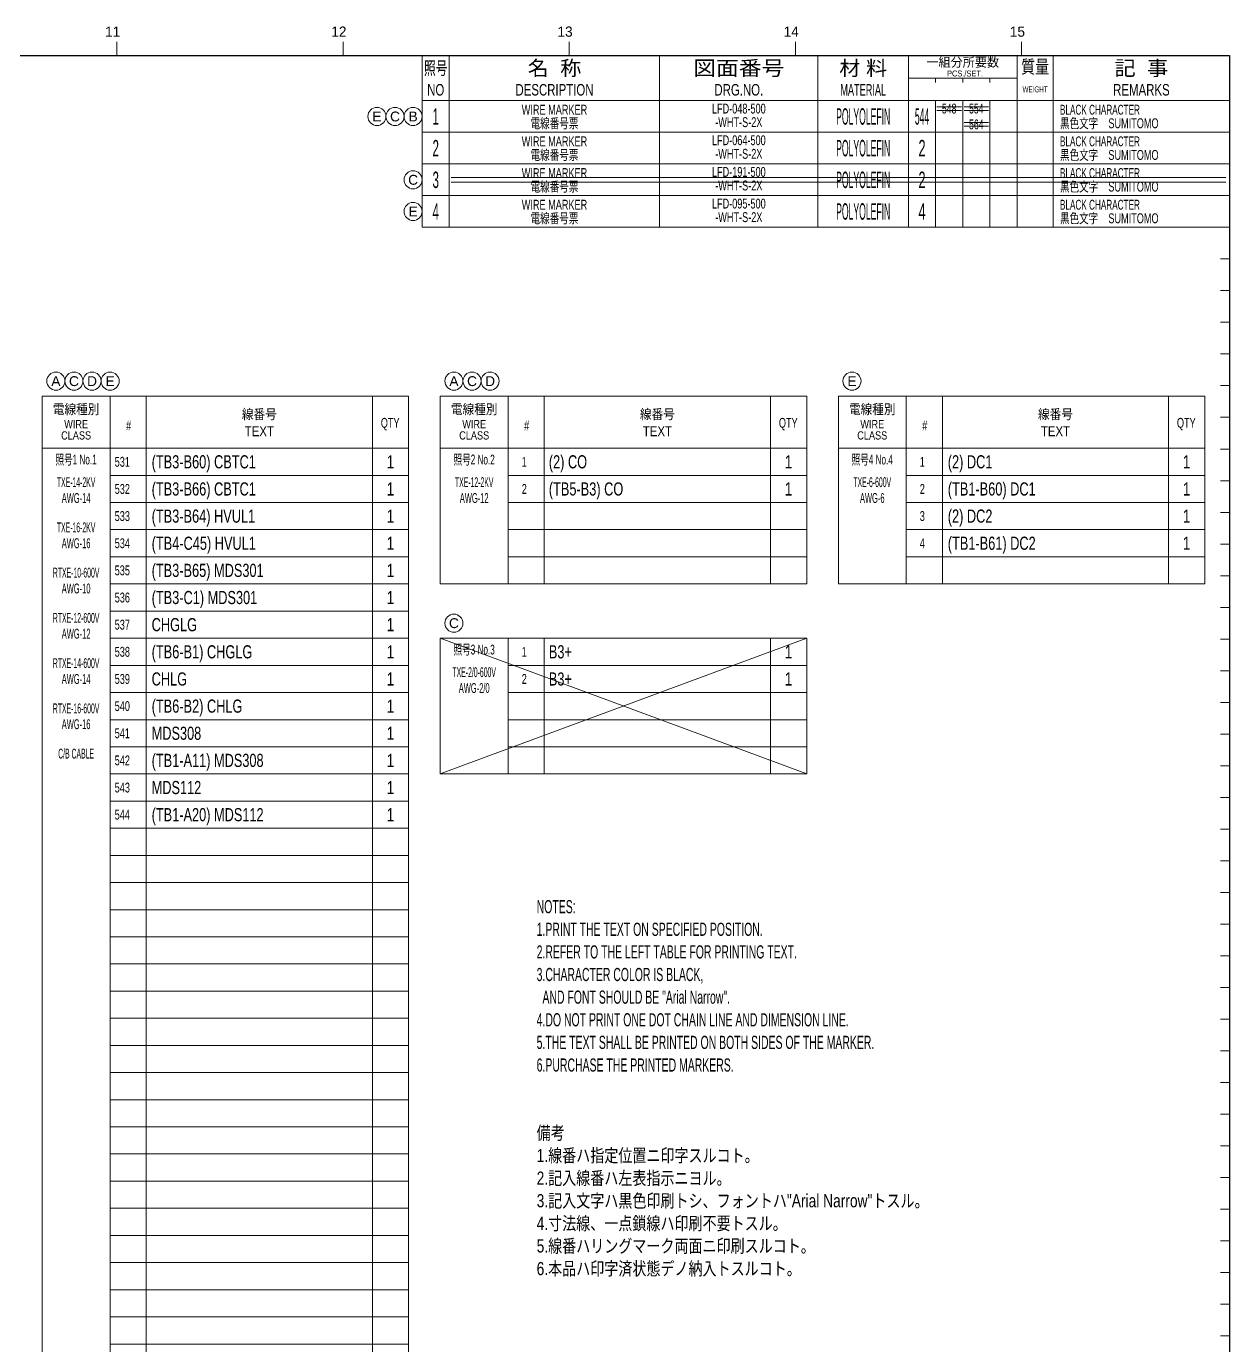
# Model space of a CAD drawing. Header units: millimetres. Extents: x 10 to 832, y 7 to 590.
# Drawn here: x 565.5 to 831.5, y 298.8 to 590.4 of the extents above; entities that cross this region are included whole.
import ezdxf
from ezdxf.enums import TextEntityAlignment as Align

# ---------------------------------------------------------------- set-up
doc = ezdxf.new("R2010")
doc.units = ezdxf.units.MM
for name, color, linetype in [('GR1_01', 7, 'Continuous'), ('GR1_02', 7, 'Continuous'), ('GR1_03', 7, 'Continuous'), ('QTY', 7, 'Continuous'), ('図面枠B6M', 7, 'Continuous'), ('表題、部品表_01', 7, 'Continuous'), ('表題、部品表_02', 7, 'Continuous'), ('表題、部品表_03', 7, 'Continuous'), ('訂正記号', 7, 'Continuous')]:
    doc.layers.add(name, color=color, linetype=linetype)
doc.styles.add('HG丸ｺﾞｼｯｸM-PRO', font='')
doc.styles.get('HG丸ｺﾞｼｯｸM-PRO').set_extended_font_data('HG丸ｺﾞｼｯｸM-PRO')

# ---------------------------------------------------------------- blocks, each defined once
blk = doc.blocks.new('BLKF023')
at = {"layer": '図面枠B6M', "color": 4, "linetype": 'Continuous', "lineweight": 13}
for p, q in [((585.5, 587), (585.5, 584)), ((635.5, 587), (635.5, 584)), ((685.5, 587), (685.5, 584)), ((735.5, 587), (735.5, 584)), ((785.5, 587), (785.5, 584)), ((829.5, 567), (831.5, 567)), ((829.5, 560), (831.5, 560)), ((829.5, 553), (831.5, 553)), ((829.5, 546), (831.5, 546)), ((829.5, 539), (831.5, 539)), ((829.5, 532), (831.5, 532)), ((829.5, 525), (831.5, 525)), ((829.5, 518), (831.5, 518)), ((829.5, 511), (831.5, 511)), ((829.5, 504), (831.5, 504)), ((829.5, 497), (831.5, 497)), ((829.5, 490), (831.5, 490)), ((829.5, 483), (831.5, 483)), ((829.5, 476), (831.5, 476)), ((829.5, 469), (831.5, 469)), ((829.5, 462), (831.5, 462)), ((829.5, 455), (831.5, 455)), ((829.5, 448), (831.5, 448)), ((829.5, 441), (831.5, 441)), ((829.5, 434), (831.5, 434)), ((829.5, 427), (831.5, 427)), ((829.5, 420), (831.5, 420)), ((829.5, 413), (831.5, 413)), ((829.5, 406), (831.5, 406)), ((829.5, 399), (831.5, 399)), ((829.5, 392), (831.5, 392)), ((829.5, 385), (831.5, 385)), ((829.5, 378), (831.5, 378)), ((829.5, 371), (831.5, 371)), ((829.5, 364), (831.5, 364)), ((829.5, 357), (831.5, 357)), ((829.5, 350), (831.5, 350)), ((829.5, 343), (831.5, 343)), ((829.5, 336), (831.5, 336)), ((829.5, 329), (831.5, 329)), ((829.5, 322), (831.5, 322)), ((829.5, 315), (831.5, 315)), ((829.5, 308), (831.5, 308)), ((829.5, 301), (831.5, 301))]:
    blk.add_line(p, q, dxfattribs=at)
at = {"layer": '図面枠B6M', "color": 2, "linetype": 'Continuous', "lineweight": 25}
for p, q in [((35.5, 584), (831.5, 584)), ((831.5, 584), (831.5, 15))]:
    blk.add_line(p, q, dxfattribs=at)
at = {"layer": '図面枠B6M', "color": 4, "linetype": 'Continuous', "lineweight": 13, "style": 'HG丸ｺﾞｼｯｸM-PRO', "width": 1.003994}
for s, p in [('11', (582.9, 587.45)), ('12', (632.9, 587.45)), ('13', (682.9, 587.45)), ('14', (732.9, 587.45)), ('15', (782.9, 587.45))]:
    blk.add_text(s, height=2.255, dxfattribs=at).set_placement(p, align=Align.BOTTOM_LEFT)
blk = doc.blocks.new('BLKF025')
at = {"layer": '表題、部品表_02', "color": 4, "linetype": 'Continuous', "lineweight": 13}
for p, q in [((653, 574), (653, 567)), ((653, 574), (831.5, 574)), ((659, 574), (659, 567)), ((705.5, 574), (705.5, 567)), ((740.5, 574), (740.5, 567)), ((760.5, 574), (760.5, 567)), ((766.5, 574), (766.5, 567)), ((772.5, 574), (772.5, 567)), ((778.5, 567), (778.5, 574)), ((784.5, 574), (784.5, 567)), ((792.5, 574), (792.5, 567)), ((831.5, 574), (831.5, 567)), ((653, 567), (831.5, 567))]:
    blk.add_line(p, q, dxfattribs=at)
blk = doc.blocks.new('BLKF027')
at = {"layer": '表題、部品表_02', "color": 4, "linetype": 'Continuous', "lineweight": 13}
for p, q in [((653, 567), (653, 560)), ((653, 567), (831.5, 567)), ((659, 567), (659, 560)), ((705.5, 567), (705.5, 560)), ((740.5, 567), (740.5, 560)), ((760.5, 567), (760.5, 560)), ((766.5, 567), (766.5, 560)), ((772.5, 567), (772.5, 560)), ((778.5, 560), (778.5, 567)), ((784.5, 567), (784.5, 560)), ((792.5, 567), (792.5, 560)), ((831.5, 567), (831.5, 560)), ((653, 560), (831.5, 560))]:
    blk.add_line(p, q, dxfattribs=at)
blk = doc.blocks.new('BLKF029')
at = {"layer": '表題、部品表_02', "color": 4, "linetype": 'Continuous', "lineweight": 13}
for p, q in [((653, 560), (653, 553)), ((653, 560), (831.5, 560)), ((659, 560), (659, 553)), ((705.5, 560), (705.5, 553)), ((740.5, 560), (740.5, 553)), ((760.5, 560), (760.5, 553)), ((766.5, 560), (766.5, 553)), ((772.5, 560), (772.5, 553)), ((778.5, 553), (778.5, 560)), ((784.5, 560), (784.5, 553)), ((792.5, 560), (792.5, 553)), ((831.5, 560), (831.5, 553)), ((653, 553), (831.5, 553))]:
    blk.add_line(p, q, dxfattribs=at)
blk = doc.blocks.new('BLKF032')
at = {"layer": 'GR1_01', "color": 4, "linetype": 'Continuous', "lineweight": 13}
for p, q in [((653, 584), (653, 574)), ((653, 584), (831.5, 584)), ((659, 584), (659, 574)), ((705.5, 584), (705.5, 574)), ((740.5, 584), (740.5, 574)), ((760.5, 584), (760.5, 574)), ((784.5, 584), (784.5, 574)), ((792.5, 584), (792.5, 574)), ((831.5, 584), (831.5, 574)), ((760.5, 579), (784.5, 579)), ((766.5, 578), (766.5, 579)), ((772.5, 579), (772.5, 578)), ((778.5, 579), (778.5, 578)), ((653, 574), (831.5, 574))]:
    blk.add_line(p, q, dxfattribs=at)
at = {"layer": 'GR1_01', "color": 3, "linetype": 'Continuous', "lineweight": 35, "style": 'HG丸ｺﾞｼｯｸM-PRO'}
for s, height, width, p in [('名  称', 3.273, 1.042426, (682.25, 581.2)), ('図面番号', 3.273, 1.127518, (723, 581.2)), ('材 料', 3.273, 1.042439, (750.5, 581.2)), ('一組分所要数', 2.036, 0.966638, (772.5, 582.5)), ('質量', 2.909, 0.781842, (788.5, 581.5)), ('記  事', 3.273, 1.042426, (812, 581.2)), ('照号', 2.909, 0.651535, (656, 581.2)), ('PCS./SET.', 1.309, 0.862935, (773, 580)), ('NO', 2.545, 0.740841, (656, 576.4)), ('DESCRIPTION', 2.5455, 0.741365, (682.25, 576.4)), ('DRG.NO.', 2.545, 0.741189, (723, 576.4)), ('MATERIAL', 2.545, 0.594756, (750.5, 576.4)), ('REMARKS', 2.545, 0.742803, (812, 576.4)), ('WEIGHT', 1.309, 0.635507, (788.5, 576.5))]:
    blk.add_text(s, height=height, dxfattribs=dict(at, width=width)).set_placement(p, align=Align.MIDDLE_CENTER)
blk = doc.blocks.new('BLKF031')
at = {"layer": 'GR1_01', "color": 3, "linetype": 'Continuous', "lineweight": 13}
blk.add_blockref('BLKF032', (0, 0), dxfattribs=at)
blk = doc.blocks.new('BLKF033')
at = {"layer": '訂正記号', "color": 4, "linetype": 'Continuous', "lineweight": 13}
blk.add_circle((651, 570.5), 2, dxfattribs=at)
at = {"layer": '訂正記号', "color": 4, "linetype": 'Continuous', "lineweight": 13, "style": 'HG丸ｺﾞｼｯｸM-PRO', "width": 1.04272}
blk.add_text('B', height=2.18, dxfattribs=at).set_placement((651, 570.5), align=Align.MIDDLE_CENTER)
blk = doc.blocks.new('BLKF035')
at = {"layer": 'GR1_01', "color": 3, "linetype": 'Continuous', "lineweight": 13}
for p, q in [((569, 508.67), (569, 497.17)), ((569, 508.67), (569, 137.17)), ((650, 508.67), (569, 508.67)), ((584, 508.67), (584, 497.17)), ((592, 508.67), (592, 137.17)), ((642, 508.67), (642, 137.17)), ((650, 508.67), (650, 137.17)), ((650, 497.17), (569, 497.17)), ((584, 497.17), (584, 137.17)), ((584, 497.17), (650, 497.17)), ((584, 491.17), (650, 491.17)), ((584, 485.17), (650, 485.17)), ((584, 479.17), (650, 479.17)), ((584, 473.17), (650, 473.17)), ((584, 467.17), (650, 467.17)), ((584, 461.17), (650, 461.17)), ((584, 455.17), (650, 455.17)), ((584, 449.17), (650, 449.17)), ((584, 443.17), (650, 443.17)), ((584, 437.17), (650, 437.17)), ((584, 431.17), (650, 431.17)), ((584, 425.17), (650, 425.17)), ((584, 419.17), (650, 419.17)), ((584, 413.17), (650, 413.17)), ((584, 407.17), (650, 407.17)), ((584, 401.17), (650, 401.17)), ((584, 395.17), (650, 395.17)), ((584, 389.17), (650, 389.17)), ((584, 383.17), (650, 383.17)), ((584, 377.17), (650, 377.17)), ((584, 371.17), (650, 371.17)), ((584, 365.17), (650, 365.17)), ((584, 359.17), (650, 359.17)), ((584, 353.17), (650, 353.17)), ((584, 347.17), (650, 347.17)), ((584, 341.17), (650, 341.17)), ((584, 335.17), (650, 335.17)), ((584, 329.17), (650, 329.17)), ((584, 323.17), (650, 323.17)), ((584, 317.17), (650, 317.17)), ((584, 311.17), (650, 311.17)), ((584, 305.17), (650, 305.17)), ((584, 299.17), (650, 299.17))]:
    blk.add_line(p, q, dxfattribs=at)
at = {"layer": 'GR1_01', "color": 3, "linetype": 'Continuous', "lineweight": 13, "style": 'HG丸ｺﾞｼｯｸM-PRO'}
for s, height, width, p in [('電線種別', 2.182, 0.863284, (576.5, 505.8)), ('線番号', 2.182, 0.863284, (617, 504.7)), ('#', 2.18, 0.693196, (588.1, 502.18)), ('TEXT', 2.182, 0.863438, (617, 500.92)), ('QTY', 2.182, 0.692704, (645.93, 502.78))]:
    blk.add_text(s, height=height, dxfattribs=dict(at, width=width)).set_placement(p, align=Align.MIDDLE_CENTER)
for s, width, p in [('WIRE', 0.829808, (576.5, 501.05)), ('CLASS', 0.831675, (576.5, 498.55))]:
    blk.add_text(s, height=1.818, dxfattribs=dict(at, width=width)).set_placement(p, align=Align.BOTTOM_CENTER)
blk = doc.blocks.new('BLKF041')
at = {"layer": '訂正記号', "color": 3, "linetype": 'Continuous', "lineweight": 13}
for p, q in [((657, 455.17), (657, 425.17)), ((657, 455.17), (738, 455.17)), ((672, 455.17), (672, 425.17)), ((680, 455.17), (680, 425.17)), ((730, 455.17), (730, 425.17)), ((738, 455.17), (738, 425.17)), ((672, 449.17), (738, 449.17)), ((672, 443.17), (738, 443.17)), ((672, 437.17), (738, 437.17)), ((672, 431.17), (738, 431.17)), ((657, 425.17), (738, 425.17))]:
    blk.add_line(p, q, dxfattribs=at)
blk = doc.blocks.new('BLKF048')
at = {"layer": '訂正記号', "color": 4, "linetype": 'Continuous', "lineweight": 13}
blk.add_circle((572.02, 512), 2, dxfattribs=at)
at = {"layer": '訂正記号', "color": 4, "linetype": 'Continuous', "lineweight": 13, "style": 'HG丸ｺﾞｼｯｸM-PRO', "width": 1.042301}
blk.add_text('A', height=2.18, dxfattribs=at).set_placement((572.02, 512), align=Align.MIDDLE_CENTER)
blk = doc.blocks.new('BLKF049')
at = {"layer": '訂正記号', "color": 4, "linetype": 'Continuous', "lineweight": 13}
blk.add_circle((660.02, 458.5), 2, dxfattribs=at)
at = {"layer": '訂正記号', "color": 4, "linetype": 'Continuous', "lineweight": 13, "style": 'HG丸ｺﾞｼｯｸM-PRO', "width": 1.042931}
blk.add_text('C', height=2.18, dxfattribs=at).set_placement((660.02, 458.5), align=Align.MIDDLE_CENTER)
blk = doc.blocks.new('BLKF050')
at = {"layer": 'GR1_01', "color": 3, "linetype": 'Continuous', "lineweight": 13}
for p, q in [((657, 508.67), (657, 497.17)), ((657, 508.67), (657, 467.17)), ((738, 508.67), (657, 508.67)), ((672, 508.67), (672, 497.17)), ((680, 508.67), (680, 467.17)), ((730, 508.67), (730, 467.17)), ((738, 508.67), (738, 467.17)), ((738, 497.17), (657, 497.17)), ((672, 497.17), (672, 467.17)), ((672, 497.17), (738, 497.17)), ((672, 491.17), (738, 491.17)), ((672, 485.17), (738, 485.17)), ((672, 479.17), (738, 479.17)), ((672, 473.17), (738, 473.17)), ((657, 467.17), (738, 467.17))]:
    blk.add_line(p, q, dxfattribs=at)
at = {"layer": 'GR1_01', "color": 3, "linetype": 'Continuous', "lineweight": 13, "style": 'HG丸ｺﾞｼｯｸM-PRO'}
for s, height, width, p in [('電線種別', 2.182, 0.863284, (664.5, 505.8)), ('線番号', 2.182, 0.863284, (705, 504.7)), ('#', 2.18, 0.693196, (676.1, 502.18)), ('TEXT', 2.182, 0.863438, (705, 500.92)), ('QTY', 2.182, 0.692704, (733.93, 502.78))]:
    blk.add_text(s, height=height, dxfattribs=dict(at, width=width)).set_placement(p, align=Align.MIDDLE_CENTER)
for s, width, p in [('WIRE', 0.829808, (664.5, 501.05)), ('CLASS', 0.831675, (664.5, 498.55))]:
    blk.add_text(s, height=1.818, dxfattribs=dict(at, width=width)).set_placement(p, align=Align.BOTTOM_CENTER)
blk = doc.blocks.new('BLKF051')
at = {"layer": '訂正記号', "color": 4, "linetype": 'Continuous', "lineweight": 13}
blk.add_circle((660.02, 512), 2, dxfattribs=at)
at = {"layer": '訂正記号', "color": 4, "linetype": 'Continuous', "lineweight": 13, "style": 'HG丸ｺﾞｼｯｸM-PRO', "width": 1.042301}
blk.add_text('A', height=2.18, dxfattribs=at).set_placement((660.02, 512), align=Align.MIDDLE_CENTER)
blk = doc.blocks.new('BLKF052')
at = {"layer": '訂正記号', "color": 4, "linetype": 'Continuous', "lineweight": 13}
blk.add_circle((664.02, 512), 2, dxfattribs=at)
at = {"layer": '訂正記号', "color": 4, "linetype": 'Continuous', "lineweight": 13, "style": 'HG丸ｺﾞｼｯｸM-PRO', "width": 1.042931}
blk.add_text('C', height=2.18, dxfattribs=at).set_placement((664.02, 512), align=Align.MIDDLE_CENTER)
blk = doc.blocks.new('BLKF053')
at = {"layer": '訂正記号', "color": 4, "linetype": 'Continuous', "lineweight": 13}
blk.add_circle((576.02, 512), 2, dxfattribs=at)
at = {"layer": '訂正記号', "color": 4, "linetype": 'Continuous', "lineweight": 13, "style": 'HG丸ｺﾞｼｯｸM-PRO', "width": 1.042931}
blk.add_text('C', height=2.18, dxfattribs=at).set_placement((576.02, 512), align=Align.MIDDLE_CENTER)
blk = doc.blocks.new('BLKF060')
at = {"layer": '訂正記号', "color": 4, "linetype": 'Continuous', "lineweight": 13}
blk.add_circle((651, 556.5), 2, dxfattribs=at)
at = {"layer": '訂正記号', "color": 4, "linetype": 'Continuous', "lineweight": 13, "style": 'HG丸ｺﾞｼｯｸM-PRO', "width": 1.042931}
blk.add_text('C', height=2.18, dxfattribs=at).set_placement((651, 556.5), align=Align.MIDDLE_CENTER)
blk = doc.blocks.new('BLKF061')
at = {"layer": '訂正記号', "color": 4, "linetype": 'Continuous', "lineweight": 13}
blk.add_circle((647, 570.5), 2, dxfattribs=at)
at = {"layer": '訂正記号', "color": 4, "linetype": 'Continuous', "lineweight": 13, "style": 'HG丸ｺﾞｼｯｸM-PRO', "width": 1.042931}
blk.add_text('C', height=2.18, dxfattribs=at).set_placement((647, 570.5), align=Align.MIDDLE_CENTER)
blk = doc.blocks.new('BLKF064')
at = {"layer": '訂正記号', "color": 4, "linetype": 'Continuous', "lineweight": 13}
blk.add_circle((668.02, 512), 2, dxfattribs=at)
at = {"layer": '訂正記号', "color": 4, "linetype": 'Continuous', "lineweight": 13, "style": 'HG丸ｺﾞｼｯｸM-PRO', "width": 1.042833}
blk.add_text('D', height=2.18, dxfattribs=at).set_placement((668.02, 512), align=Align.MIDDLE_CENTER)
blk = doc.blocks.new('BLKF065')
at = {"layer": '訂正記号', "color": 4, "linetype": 'Continuous', "lineweight": 13}
blk.add_circle((580.02, 512), 2, dxfattribs=at)
at = {"layer": '訂正記号', "color": 4, "linetype": 'Continuous', "lineweight": 13, "style": 'HG丸ｺﾞｼｯｸM-PRO', "width": 1.042833}
blk.add_text('D', height=2.18, dxfattribs=at).set_placement((580.02, 512), align=Align.MIDDLE_CENTER)
blk = doc.blocks.new('BLKF072')
at = {"layer": 'GR1_01', "color": 3, "linetype": 'Continuous', "lineweight": 13}
for p, q in [((745, 508.67), (745, 497.17)), ((745, 508.67), (745, 467.17)), ((826, 508.67), (745, 508.67)), ((760, 508.67), (760, 497.17)), ((768, 508.67), (768, 467.17)), ((818, 508.67), (818, 467.17)), ((826, 508.67), (826, 467.17)), ((826, 497.17), (745, 497.17)), ((760, 497.17), (760, 467.17)), ((760, 497.17), (826, 497.17)), ((760, 491.17), (826, 491.17)), ((760, 485.17), (826, 485.17)), ((760, 479.17), (826, 479.17)), ((760, 473.17), (826, 473.17)), ((745, 467.17), (826, 467.17))]:
    blk.add_line(p, q, dxfattribs=at)
at = {"layer": 'GR1_01', "color": 3, "linetype": 'Continuous', "lineweight": 13, "style": 'HG丸ｺﾞｼｯｸM-PRO'}
for s, height, width, p in [('電線種別', 2.182, 0.863284, (752.5, 505.8)), ('線番号', 2.182, 0.863284, (793, 504.7)), ('#', 2.18, 0.693196, (764.1, 502.18)), ('TEXT', 2.182, 0.863438, (793, 500.92)), ('QTY', 2.182, 0.692704, (821.93, 502.78))]:
    blk.add_text(s, height=height, dxfattribs=dict(at, width=width)).set_placement(p, align=Align.MIDDLE_CENTER)
for s, width, p in [('WIRE', 0.829808, (752.5, 501.05)), ('CLASS', 0.831675, (752.5, 498.55))]:
    blk.add_text(s, height=1.818, dxfattribs=dict(at, width=width)).set_placement(p, align=Align.BOTTOM_CENTER)
blk = doc.blocks.new('BLKF073')
at = {"layer": '訂正記号', "color": 4, "linetype": 'Continuous', "lineweight": 13}
blk.add_circle((748.02, 512), 2, dxfattribs=at)
at = {"layer": '訂正記号', "color": 4, "linetype": 'Continuous', "lineweight": 13, "style": 'HG丸ｺﾞｼｯｸM-PRO', "width": 1.04259}
blk.add_text('E', height=2.18, dxfattribs=at).set_placement((748.02, 512), align=Align.MIDDLE_CENTER)
blk = doc.blocks.new('BLKF074')
at = {"layer": '訂正記号', "color": 4, "linetype": 'Continuous', "lineweight": 13}
blk.add_circle((643, 570.5), 2, dxfattribs=at)
at = {"layer": '訂正記号', "color": 4, "linetype": 'Continuous', "lineweight": 13, "style": 'HG丸ｺﾞｼｯｸM-PRO', "width": 1.04259}
blk.add_text('E', height=2.18, dxfattribs=at).set_placement((643, 570.5), align=Align.MIDDLE_CENTER)
blk = doc.blocks.new('BLKF075')
at = {"layer": '表題、部品表_02', "color": 4, "linetype": 'Continuous', "lineweight": 13}
for p, q in [((653, 553), (653, 546)), ((653, 553), (831.5, 553)), ((659, 553), (659, 546)), ((705.5, 553), (705.5, 546)), ((740.5, 553), (740.5, 546)), ((760.5, 553), (760.5, 546)), ((766.5, 553), (766.5, 546)), ((772.5, 553), (772.5, 546)), ((778.5, 546), (778.5, 553)), ((784.5, 553), (784.5, 546)), ((792.5, 553), (792.5, 546)), ((831.5, 553), (831.5, 546)), ((653, 546), (831.5, 546))]:
    blk.add_line(p, q, dxfattribs=at)
blk = doc.blocks.new('BLKF077')
at = {"layer": '訂正記号', "color": 4, "linetype": 'Continuous', "lineweight": 13}
blk.add_circle((651, 549.5), 2, dxfattribs=at)
at = {"layer": '訂正記号', "color": 4, "linetype": 'Continuous', "lineweight": 13, "style": 'HG丸ｺﾞｼｯｸM-PRO', "width": 1.04259}
blk.add_text('E', height=2.18, dxfattribs=at).set_placement((651, 549.5), align=Align.MIDDLE_CENTER)
blk = doc.blocks.new('BLKF091')
at = {"layer": '訂正記号', "color": 4, "linetype": 'Continuous', "lineweight": 13}
blk.add_circle((584.02, 512), 2, dxfattribs=at)
at = {"layer": '訂正記号', "color": 4, "linetype": 'Continuous', "lineweight": 13, "style": 'HG丸ｺﾞｼｯｸM-PRO', "width": 1.04259}
blk.add_text('E', height=2.18, dxfattribs=at).set_placement((584.02, 512), align=Align.MIDDLE_CENTER)

msp = doc.modelspace()

# ---------------------------------------------------------------- linework, layer by layer
at = {"layer": '訂正記号', "color": 4, "linetype": 'Continuous', "lineweight": 13}
for p, q in [((766.8, 572.65), (772.2, 572.65)), ((766.8, 571.85), (772.2, 571.85)), ((772.8, 572.65), (778.2, 572.65)), ((772.8, 571.85), (778.2, 571.85)), ((772.8, 569.15), (778.2, 569.15)), ((772.8, 568.35), (778.2, 568.35)), ((659.43, 557), (830.69, 557)), ((659.43, 556), (830.69, 556)), ((657, 425.17), (738, 455.17)), ((738, 425.17), (657, 455.17))]:
    msp.add_line(p, q, dxfattribs=at)

# ---------------------------------------------------------------- block references
at = {"layer": 'GR1_01', "color": 3, "linetype": 'Continuous', "lineweight": 13}
for name in ['BLKF031', 'BLKF035', 'BLKF050', 'BLKF072']:
    msp.add_blockref(name, (0, 0), dxfattribs=at)
at = {"layer": '図面枠B6M', "color": 4, "linetype": 'Continuous', "lineweight": 13}
msp.add_blockref('BLKF023', (0, 0), dxfattribs=at)
at = {"layer": '表題、部品表_02', "color": 4, "linetype": 'Continuous', "lineweight": 13}
for name in ['BLKF025', 'BLKF027', 'BLKF029', 'BLKF075']:
    msp.add_blockref(name, (0, 0), dxfattribs=at)
at = {"layer": '訂正記号', "color": 4, "linetype": 'Continuous', "lineweight": 13}
for name in ['BLKF074', 'BLKF061', 'BLKF033', 'BLKF060', 'BLKF077', 'BLKF048', 'BLKF053', 'BLKF065', 'BLKF091', 'BLKF051', 'BLKF052', 'BLKF064', 'BLKF073', 'BLKF049']:
    msp.add_blockref(name, (0, 0), dxfattribs=at)
at = {"layer": '訂正記号', "color": 3, "linetype": 'Continuous', "lineweight": 13}
msp.add_blockref('BLKF041', (0, 0), dxfattribs=at)

# ---------------------------------------------------------------- texts
at = {"layer": 'GR1_02', "color": 3, "linetype": 'Continuous', "lineweight": 35, "style": 'HG丸ｺﾞｼｯｸM-PRO'}
for s, height, width, p in [('照号1 No.1', 2.182, 0.618598, (576.5, 494.67)), ('照号2 No.2', 2.182, 0.618598, (664.5, 494.67)), ('照号4 No.4', 2.182, 0.618598, (752.5, 494.67)), ('TXE-14-2KV', 2.182, 0.415658, (576.5, 489.67)), ('TXE-12-2KV', 2.182, 0.415658, (664.5, 489.67)), ('TXE-6-600V', 2.182, 0.416, (752.5, 489.67)), ('AWG-14', 2.182, 0.522521, (576.5, 486.17)), ('AWG-12', 2.182, 0.522521, (664.5, 486.17)), ('AWG-6', 2.182, 0.522775, (752.5, 486.17)), ('TXE-16-2KV', 2.182, 0.415658, (576.5, 479.67)), ('AWG-16', 2.182, 0.522521, (576.5, 476.17)), ('RTXE-10-600V', 2.1818, 0.41606, (576.5, 469.67)), ('AWG-10', 2.182, 0.522521, (576.5, 466.17)), ('RTXE-12-600V', 2.1818, 0.41606, (576.5, 459.67)), ('AWG-12', 2.182, 0.522521, (576.5, 456.17)), ('RTXE-14-600V', 2.1818, 0.41606, (576.5, 449.67)), ('AWG-14', 2.182, 0.522521, (576.5, 446.17)), ('RTXE-16-600V', 2.1818, 0.41606, (576.5, 439.67)), ('AWG-16', 2.182, 0.522521, (576.5, 436.17)), ('C/B CABLE', 2.182, 0.416781, (576.5, 429.67))]:
    msp.add_text(s, height=height, dxfattribs=dict(at, width=width)).set_placement(p, align=Align.MIDDLE_CENTER)
at = {"layer": 'GR1_02', "color": 3, "linetype": 'Continuous', "lineweight": 9, "style": 'HG丸ｺﾞｼｯｸM-PRO', "width": 0.784542}
for p in [(646, 494.17), (734, 494.17), (822, 494.17), (646, 488.17), (734, 488.17), (822, 488.17), (646, 482.17), (822, 482.17), (646, 476.17), (822, 476.17), (646, 470.17), (646, 464.17), (646, 458.17), (646, 452.17), (646, 446.17), (646, 440.17), (646, 434.17), (646, 428.17), (646, 422.17), (646, 416.17)]:
    msp.add_text('1', height=2.91, dxfattribs=at).set_placement(p, align=Align.MIDDLE_CENTER)
at = {"layer": 'GR1_03', "color": 3, "linetype": 'Continuous', "lineweight": 9, "style": 'HG丸ｺﾞｼｯｸM-PRO', "width": 0.691275}
for s, p in [('531', (585.03, 494.17)), ('532', (585.03, 488.17)), ('533', (585.03, 482.17)), ('534', (585.03, 476.17)), ('535', (585.03, 470.17)), ('536', (585.03, 464.17)), ('537', (585.03, 458.17)), ('538', (585.03, 452.17)), ('539', (585.03, 446.17)), ('540', (585.03, 440.17)), ('541', (585.03, 434.17)), ('542', (585.03, 428.17)), ('543', (585.03, 422.17)), ('544', (585.03, 416.17))]:
    msp.add_text(s, height=2.182, dxfattribs=at).set_placement(p, align=Align.MIDDLE_LEFT)
at = {"layer": 'GR1_03', "color": 2, "linetype": 'Continuous', "lineweight": 13, "style": 'HG丸ｺﾞｼｯｸM-PRO', "width": 0.691275}
for s, p in [('1', (675.01, 494.17)), ('1', (763.01, 494.17)), ('2', (675.01, 488.17)), ('2', (763.01, 488.17)), ('3', (763.01, 482.17)), ('4', (763.01, 476.17))]:
    msp.add_text(s, height=2.18, dxfattribs=at).set_placement(p, align=Align.MIDDLE_LEFT)
at = {"layer": 'QTY', "color": 7, "linetype": 'Continuous', "lineweight": 35, "style": 'HG丸ｺﾞｼｯｸM-PRO'}
for s, height, width, p in [('(TB3-B60) CBTC1', 2.9091, 0.725025, (593.2, 494.17)), ('(2) CO', 2.909, 0.724823, (681, 494.17)), ('(2) DC1', 2.909, 0.724381, (769.2, 494.17)), ('(TB3-B66) CBTC1', 2.9091, 0.725025, (593.2, 488.17)), ('(TB5-B3) CO', 2.9091, 0.725183, (681, 488.17)), ('(TB1-B60) DC1', 2.9091, 0.724846, (769.2, 488.17)), ('(TB3-B64) HVUL1', 2.9091, 0.725164, (593.2, 482.17)), ('(2) DC2', 2.909, 0.724381, (769.2, 482.17)), ('(TB4-C45) HVUL1', 2.9091, 0.724943, (593.2, 476.17)), ('(TB1-B61) DC2', 2.9091, 0.724846, (769.2, 476.17)), ('(TB3-B65) MDS301', 2.9091, 0.724741, (593.2, 470.17)), ('(TB3-C1) MDS301', 2.9091, 0.724564, (593.2, 464.17)), ('CHGLG', 2.909, 0.725035, (593.2, 458.17)), ('(TB6-B1) CHGLG', 2.9091, 0.725115, (593.2, 452.17)), ('CHLG', 2.909, 0.725144, (593.2, 446.17)), ('(TB6-B2) CHLG', 2.9091, 0.725164, (593.2, 440.17)), ('MDS308', 2.909, 0.724339, (593.2, 434.17)), ('(TB1-A11) MDS308', 2.9091, 0.72441, (593.2, 428.17)), ('MDS112', 2.909, 0.724339, (593.2, 422.17)), ('(TB1-A20) MDS112', 2.9091, 0.72441, (593.2, 416.17))]:
    msp.add_text(s, height=height, dxfattribs=dict(at, width=width)).set_placement(p, align=Align.MIDDLE_LEFT)
at = {"layer": '表題、部品表_01', "color": 3, "linetype": 'Continuous', "lineweight": 35, "style": 'HG丸ｺﾞｼｯｸM-PRO'}
for s, height, width, p in [('NOTES:', 2.909, 0.59509, (678.31, 395.84)), ('1.PRINT THE TEXT ON SPECIFIED POSITION.', 2.9091, 0.594476, (678.31, 390.84)), ('2.REFER TO THE LEFT TABLE FOR PRINTING TEXT.', 2.9091, 0.594105, (678.31, 385.84)), ('3.CHARACTER COLOR IS BLACK,', 2.9091, 0.593888, (678.31, 380.84)), ('  AND FONT SHOULD BE "Arial Narrow".', 2.9091, 0.594181, (678.31, 375.84)), ('4.DO NOT PRINT ONE DOT CHAIN LINE AND DIMENSION LINE.', 2.9091, 0.594405, (678.31, 370.84)), ('5.THE TEXT SHALL BE PRINTED ON BOTH SIDES OF THE MARKER.', 2.9091, 0.594358, (678.31, 365.84)), ('6.PURCHASE THE PRINTED MARKERS.', 2.9091, 0.594371, (678.31, 360.84)), ('備考', 2.909, 0.781842, (678.31, 345.84)), ('1.線番ハ指定位置ニ印字スルコト。', 2.9091, 0.782035, (678.31, 340.84)), ('2.記入線番ハ左表指示ニヨル。', 2.9091, 0.782062, (678.31, 335.84)), ('3.記入文字ハ黒色印刷トシ、フォントハ"Arial Narrow"トスル。', 2.9091, 0.782422, (678.31, 330.84)), ('4.寸法線、一点鎖線ハ印刷不要トスル。', 2.9091, 0.782013, (678.31, 325.84)), ('5.線番ハリングマーク両面ニ印刷スルコト。', 2.9091, 0.781996, (678.31, 320.84)), ('6.本品ハ印字済状態デノ納入トスルコト。', 2.9091, 0.782004, (678.31, 315.84))]:
    msp.add_text(s, height=height, dxfattribs=dict(at, width=width)).set_placement(p, align=Align.MIDDLE_LEFT)
at = {"layer": '表題、部品表_03', "color": 3, "linetype": 'Continuous', "lineweight": 35, "style": 'HG丸ｺﾞｼｯｸM-PRO'}
for s, height, width, p in [('1', 3.64, 0.521199, (656, 570.5)), ('WIRE MARKER', 2.1818, 0.692392, (682.25, 572)), ('544', 3.636, 0.389528, (763.5, 570.5)), ('電線番号票', 2.182, 0.692256, (682.25, 569)), ('WIRE MARKER', 2.1818, 0.692392, (682.25, 565)), ('2', 3.64, 0.521199, (656, 563.5)), ('電線番号票', 2.182, 0.692256, (682.25, 562)), ('2', 3.64, 0.576062, (763.5, 563.5)), ('3', 3.64, 0.521199, (656, 556.5)), ('4', 3.64, 0.521199, (656, 549.5)), ('WIRE MARKER', 2.1818, 0.692392, (682.25, 551)), ('4', 3.64, 0.576062, (763.5, 549.5)), ('電線番号票', 2.182, 0.692256, (682.25, 548))]:
    msp.add_text(s, height=height, dxfattribs=dict(at, width=width)).set_placement(p, align=Align.MIDDLE_CENTER)
for s, height, width, p in [('LFD-048-500', 2.1818, 0.691691, (723, 570.5)), ('-WHT-S-2X', 2.182, 0.692199, (723, 567.5)), ('LFD-064-500', 2.1818, 0.691691, (723, 563.5)), ('-WHT-S-2X', 2.182, 0.692199, (723, 560.5)), ('LFD-095-500', 2.1818, 0.691691, (723, 549.5)), ('-WHT-S-2X', 2.182, 0.692199, (723, 546.5))]:
    msp.add_text(s, height=height, dxfattribs=dict(at, width=width)).set_placement(p, align=Align.BOTTOM_CENTER)
at = {"layer": '表題、部品表_03', "color": 2, "linetype": 'Continuous', "lineweight": 25, "style": 'HG丸ｺﾞｼｯｸM-PRO', "width": 0.391617}
for p in [(750.5, 570.5), (750.5, 563.5), (750.5, 549.5)]:
    msp.add_text('POLYOLEFIN', height=3.636, dxfattribs=at).set_placement(p, align=Align.MIDDLE_CENTER)
at = {"layer": '表題、部品表_03', "color": 3, "linetype": 'Continuous', "lineweight": 35, "style": 'HG丸ｺﾞｼｯｸM-PRO'}
for s, width, p in [('BLACK CHARACTER', 0.619316, (794, 572)), ('黒色文字    SUMITOMO', 0.691917, (794, 569)), ('BLACK CHARACTER', 0.619316, (794, 565)), ('黒色文字    SUMITOMO', 0.691917, (794, 562)), ('BLACK CHARACTER', 0.619316, (794, 551)), ('黒色文字    SUMITOMO', 0.691917, (794, 548))]:
    msp.add_text(s, height=2.1818, dxfattribs=dict(at, width=width)).set_placement(p, align=Align.MIDDLE_LEFT)
at = {"layer": '訂正記号', "color": 3, "linetype": 'Continuous', "lineweight": 35, "style": 'HG丸ｺﾞｼｯｸM-PRO'}
for s, height, width, p in [('548', 2.182, 0.658357, (769.5, 572.25)), ('554', 2.182, 0.658357, (775.5, 572.25)), ('564', 2.182, 0.658357, (775.5, 568.75)), ('WIRE MARKER', 2.1818, 0.692392, (682.25, 558)), ('2', 3.64, 0.576062, (763.5, 556.5)), ('電線番号票', 2.182, 0.692256, (682.25, 555)), ('照号3 No.3', 2.182, 0.618598, (664.5, 452.67)), ('TXE-2/0-600V', 2.1818, 0.416029, (664.5, 447.67)), ('AWG-2/0', 2.182, 0.522356, (664.5, 444.17))]:
    msp.add_text(s, height=height, dxfattribs=dict(at, width=width)).set_placement(p, align=Align.MIDDLE_CENTER)
for s, height, width, p in [('LFD-191-500', 2.1818, 0.691691, (723, 556.5)), ('-WHT-S-2X', 2.182, 0.692199, (723, 553.5))]:
    msp.add_text(s, height=height, dxfattribs=dict(at, width=width)).set_placement(p, align=Align.BOTTOM_CENTER)
at = {"layer": '訂正記号', "color": 2, "linetype": 'Continuous', "lineweight": 25, "style": 'HG丸ｺﾞｼｯｸM-PRO', "width": 0.391617}
msp.add_text('POLYOLEFIN', height=3.636, dxfattribs=at).set_placement((750.5, 556.5), align=Align.MIDDLE_CENTER)
at = {"layer": '訂正記号', "color": 3, "linetype": 'Continuous', "lineweight": 35, "style": 'HG丸ｺﾞｼｯｸM-PRO'}
for s, width, p in [('BLACK CHARACTER', 0.619316, (794, 558)), ('黒色文字    SUMITOMO', 0.691917, (794, 555))]:
    msp.add_text(s, height=2.1818, dxfattribs=dict(at, width=width)).set_placement(p, align=Align.MIDDLE_LEFT)
at = {"layer": '訂正記号', "color": 2, "linetype": 'Continuous', "lineweight": 13, "style": 'HG丸ｺﾞｼｯｸM-PRO', "width": 0.691275}
for s, p in [('1', (675.01, 452.17)), ('2', (675.01, 446.17))]:
    msp.add_text(s, height=2.18, dxfattribs=at).set_placement(p, align=Align.MIDDLE_LEFT)
at = {"layer": '訂正記号', "color": 7, "linetype": 'Continuous', "lineweight": 35, "style": 'HG丸ｺﾞｼｯｸM-PRO', "width": 0.725547}
for p in [(681, 452.17), (681, 446.17)]:
    msp.add_text('B3+', height=2.909, dxfattribs=at).set_placement(p, align=Align.MIDDLE_LEFT)
at = {"layer": '訂正記号', "color": 3, "linetype": 'Continuous', "lineweight": 9, "style": 'HG丸ｺﾞｼｯｸM-PRO', "width": 0.784542}
for p in [(734, 452.17), (734, 446.17)]:
    msp.add_text('1', height=2.91, dxfattribs=at).set_placement(p, align=Align.MIDDLE_CENTER)

doc.saveas('drawing.dxf')
